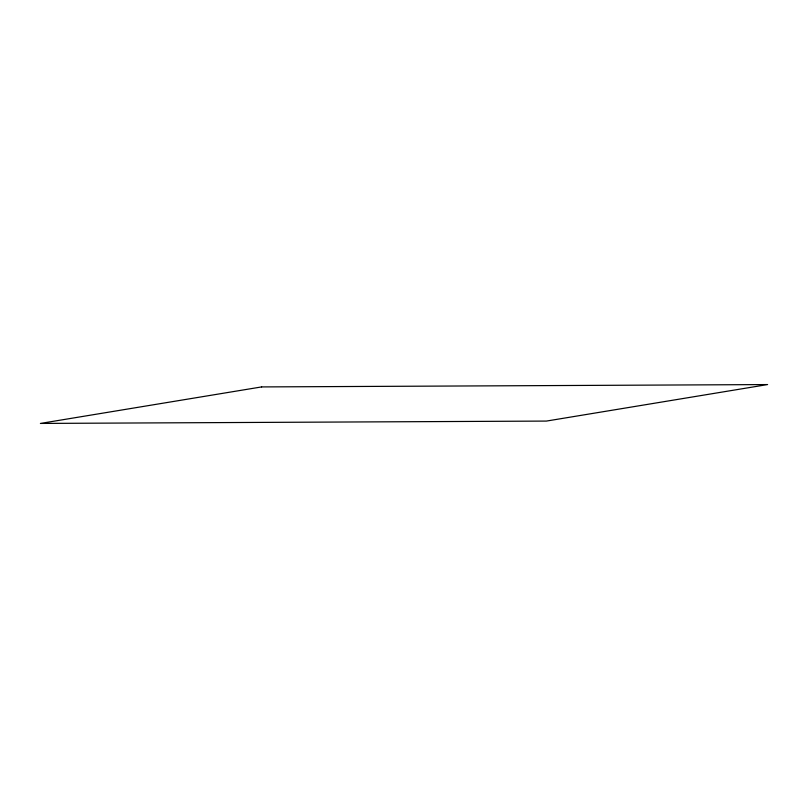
<?xml version="1.0" encoding="UTF-8"?>
<svg xmlns="http://www.w3.org/2000/svg" width="808" height="808" viewBox="0 0 808 808"><rect width="100%" height="100%" fill="white"/><g stroke="black" fill="none" stroke-linecap="round" stroke-linejoin="round"><path stroke-width="1.21" d="M261.62 386.921L40.4 423.432L546.38 421.079L767.6 384.568L261.62 386.921"/></g></svg>
